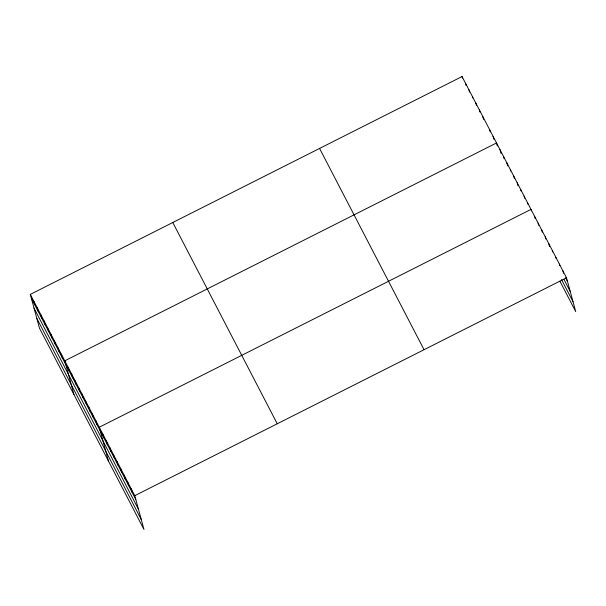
<?xml version="1.0" encoding="UTF-8"?>
<svg xmlns="http://www.w3.org/2000/svg" width="606" height="606" viewBox="0 0 606 606"><rect width="100%" height="100%" fill="white"/><g stroke="black" fill="none" stroke-linecap="round" stroke-linejoin="round"><path stroke-width="0.91" d="M30.3 294.402L134.774 495.67L143.955 529.455L39.481 328.187L30.3 294.402L462.045 76.545L566.519 277.813L575.7 311.598L559.914 281.184M134.774 495.67L566.519 277.813M565.565 277.768L567.542 281.57M563.921 279.313L570.231 291.478M561.565 279.639L573.011 301.69M319.567 148.44L424.048 349.707M172.778 222.508L277.253 423.776M31.323 298.16L135.797 499.427M34.012 308.068L138.486 509.335M36.784 318.279L141.259 519.547M562.966 270.973L563.58 273.223M559.414 264.125L559.823 265.633M555.861 257.285L556.27 258.785M552.316 250.437L552.717 251.945M548.763 243.597L549.574 246.604M545.211 236.757L545.817 239.006M541.658 229.909L542.272 232.166M538.105 223.069L538.719 225.318M534.553 216.228L535.166 218.478M531.409 210.88L531 209.381L99.255 427.238L108.436 461.022M527.553 202.737L527.962 204.245M524.107 196.102L524.713 198.351M520.66 189.458L521.062 190.958M517.206 182.815L518.024 185.815M513.759 176.172L514.373 178.429M510.313 169.529L510.722 171.036M506.866 162.885L507.684 165.892M503.419 156.25L504.033 158.499M499.973 149.606L500.988 153.363M497.337 145.97L496.526 142.963L64.774 360.82L73.955 394.604M493.072 136.32L493.89 139.327M489.625 129.676L490.239 131.934M482.732 116.397L483.55 119.397M479.285 109.754L479.899 112.004M475.839 103.111L476.452 105.368M472.392 96.468L472.794 97.975M468.938 89.832L469.552 92.082M465.491 83.189L466.105 85.438M462.045 76.545L462.454 78.045M131.222 488.83L132.244 492.587M127.669 481.982L128.692 485.739M124.116 475.142L125.139 478.899M120.564 468.302L121.586 472.051M117.011 461.454L118.034 465.211M113.466 454.614L114.481 458.371M109.913 447.773L110.928 451.523M106.361 440.926L107.376 444.683M102.808 434.085L103.823 437.835M95.809 420.602L96.824 424.351M92.362 413.959L93.377 417.708M88.908 407.315L89.93 411.073M85.461 400.672L86.484 404.429M82.015 394.029L83.037 397.786M78.568 387.393L79.591 391.143M75.121 380.75L76.136 384.499M71.675 374.107L72.69 377.864M68.228 367.463L69.243 371.22M61.327 354.177L62.35 357.934M57.881 347.541L58.903 351.291M54.434 340.898L55.457 344.647M50.987 334.254L52.01 338.012M47.541 327.611L48.556 331.368M44.094 320.968L45.109 324.725M40.64 314.332L41.662 318.082M37.193 307.689L38.216 311.439M33.747 301.046L34.769 304.803"/></g></svg>
